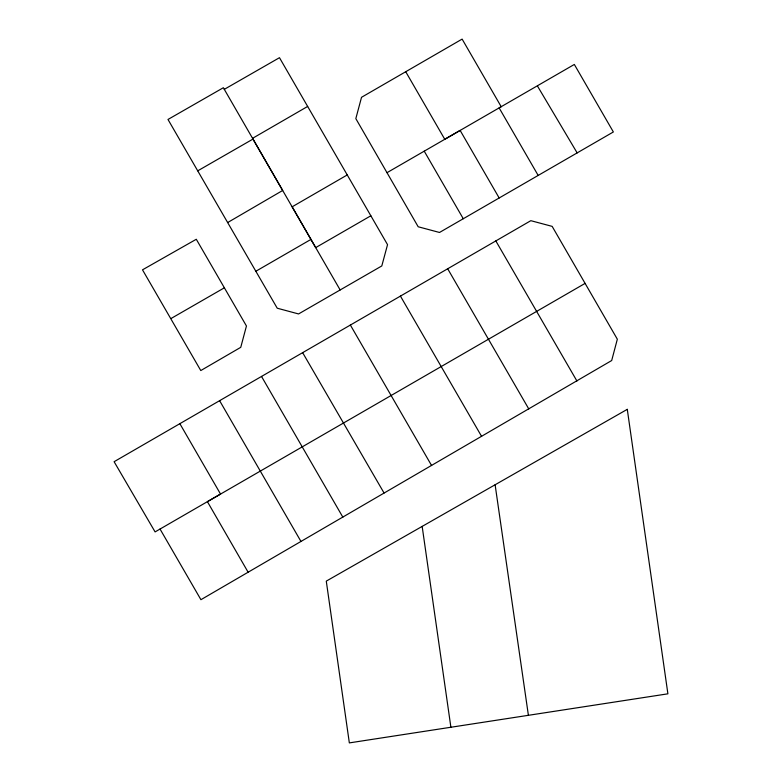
<?xml version="1.0" encoding="UTF-8"?>
<svg xmlns="http://www.w3.org/2000/svg" width="782" height="782" viewBox="0 0 782 782"><rect width="100%" height="100%" fill="white"/><g stroke="black" fill="none" stroke-linecap="round" stroke-linejoin="round"><path stroke-width="1.17" d="M538.163 175.422L499.131 107.896L574.33 64.447L613.362 131.963L439.513 232.469L418.184 226.77L355.83 118.629L361.528 97.3L462.123 39.1L501.203 106.704L444.772 139.294L405.731 71.729M160.036 529.043L200.925 599.696L611.69 360.531L617.34 339.202L552.16 226.379L530.831 220.68L114.104 461.703L155.09 531.907L220.534 494.068L179.86 423.678M227.679 222.538L282.664 190.476L223.359 87.721L167.983 119.47L277.229 308.206L298.558 313.944L381.802 265.939L387.54 244.658L279.477 57.692L224.287 89.353M307.658 106.44L252.547 138.326L340.16 289.966M347.267 174.933L292.155 206.81L315.693 247.62L370.844 215.783M387.012 172.675L460.139 130.418L499.17 197.983M255.861 271.246L310.962 239.4M585.102 283.387L207.416 501.663L248.129 572.229M197.748 170.828L252.987 139.079M171.072 318.489L224.375 287.805L246.447 325.996L240.758 347.325L200.788 370.551L142.5 269.829L196.292 239.272L224.375 287.805M537.498 86.088L577.155 152.901M302.624 352.623L384.05 493.002M495.817 240.905L576.93 381.02M424.235 151.17L463.267 218.735M447.685 268.773L528.798 408.976M400.433 296.104L481.595 436.395M350.356 325.029L431.605 465.544M261.511 376.425L342.848 517.166M219.605 400.667L300.992 541.496M495.114 484.762L528.397 715.315M422.163 526.403L450.891 727.25M627.281 409.338L326.28 581.124L349.339 742.9L667.896 693.82L627.281 409.338"/></g></svg>
